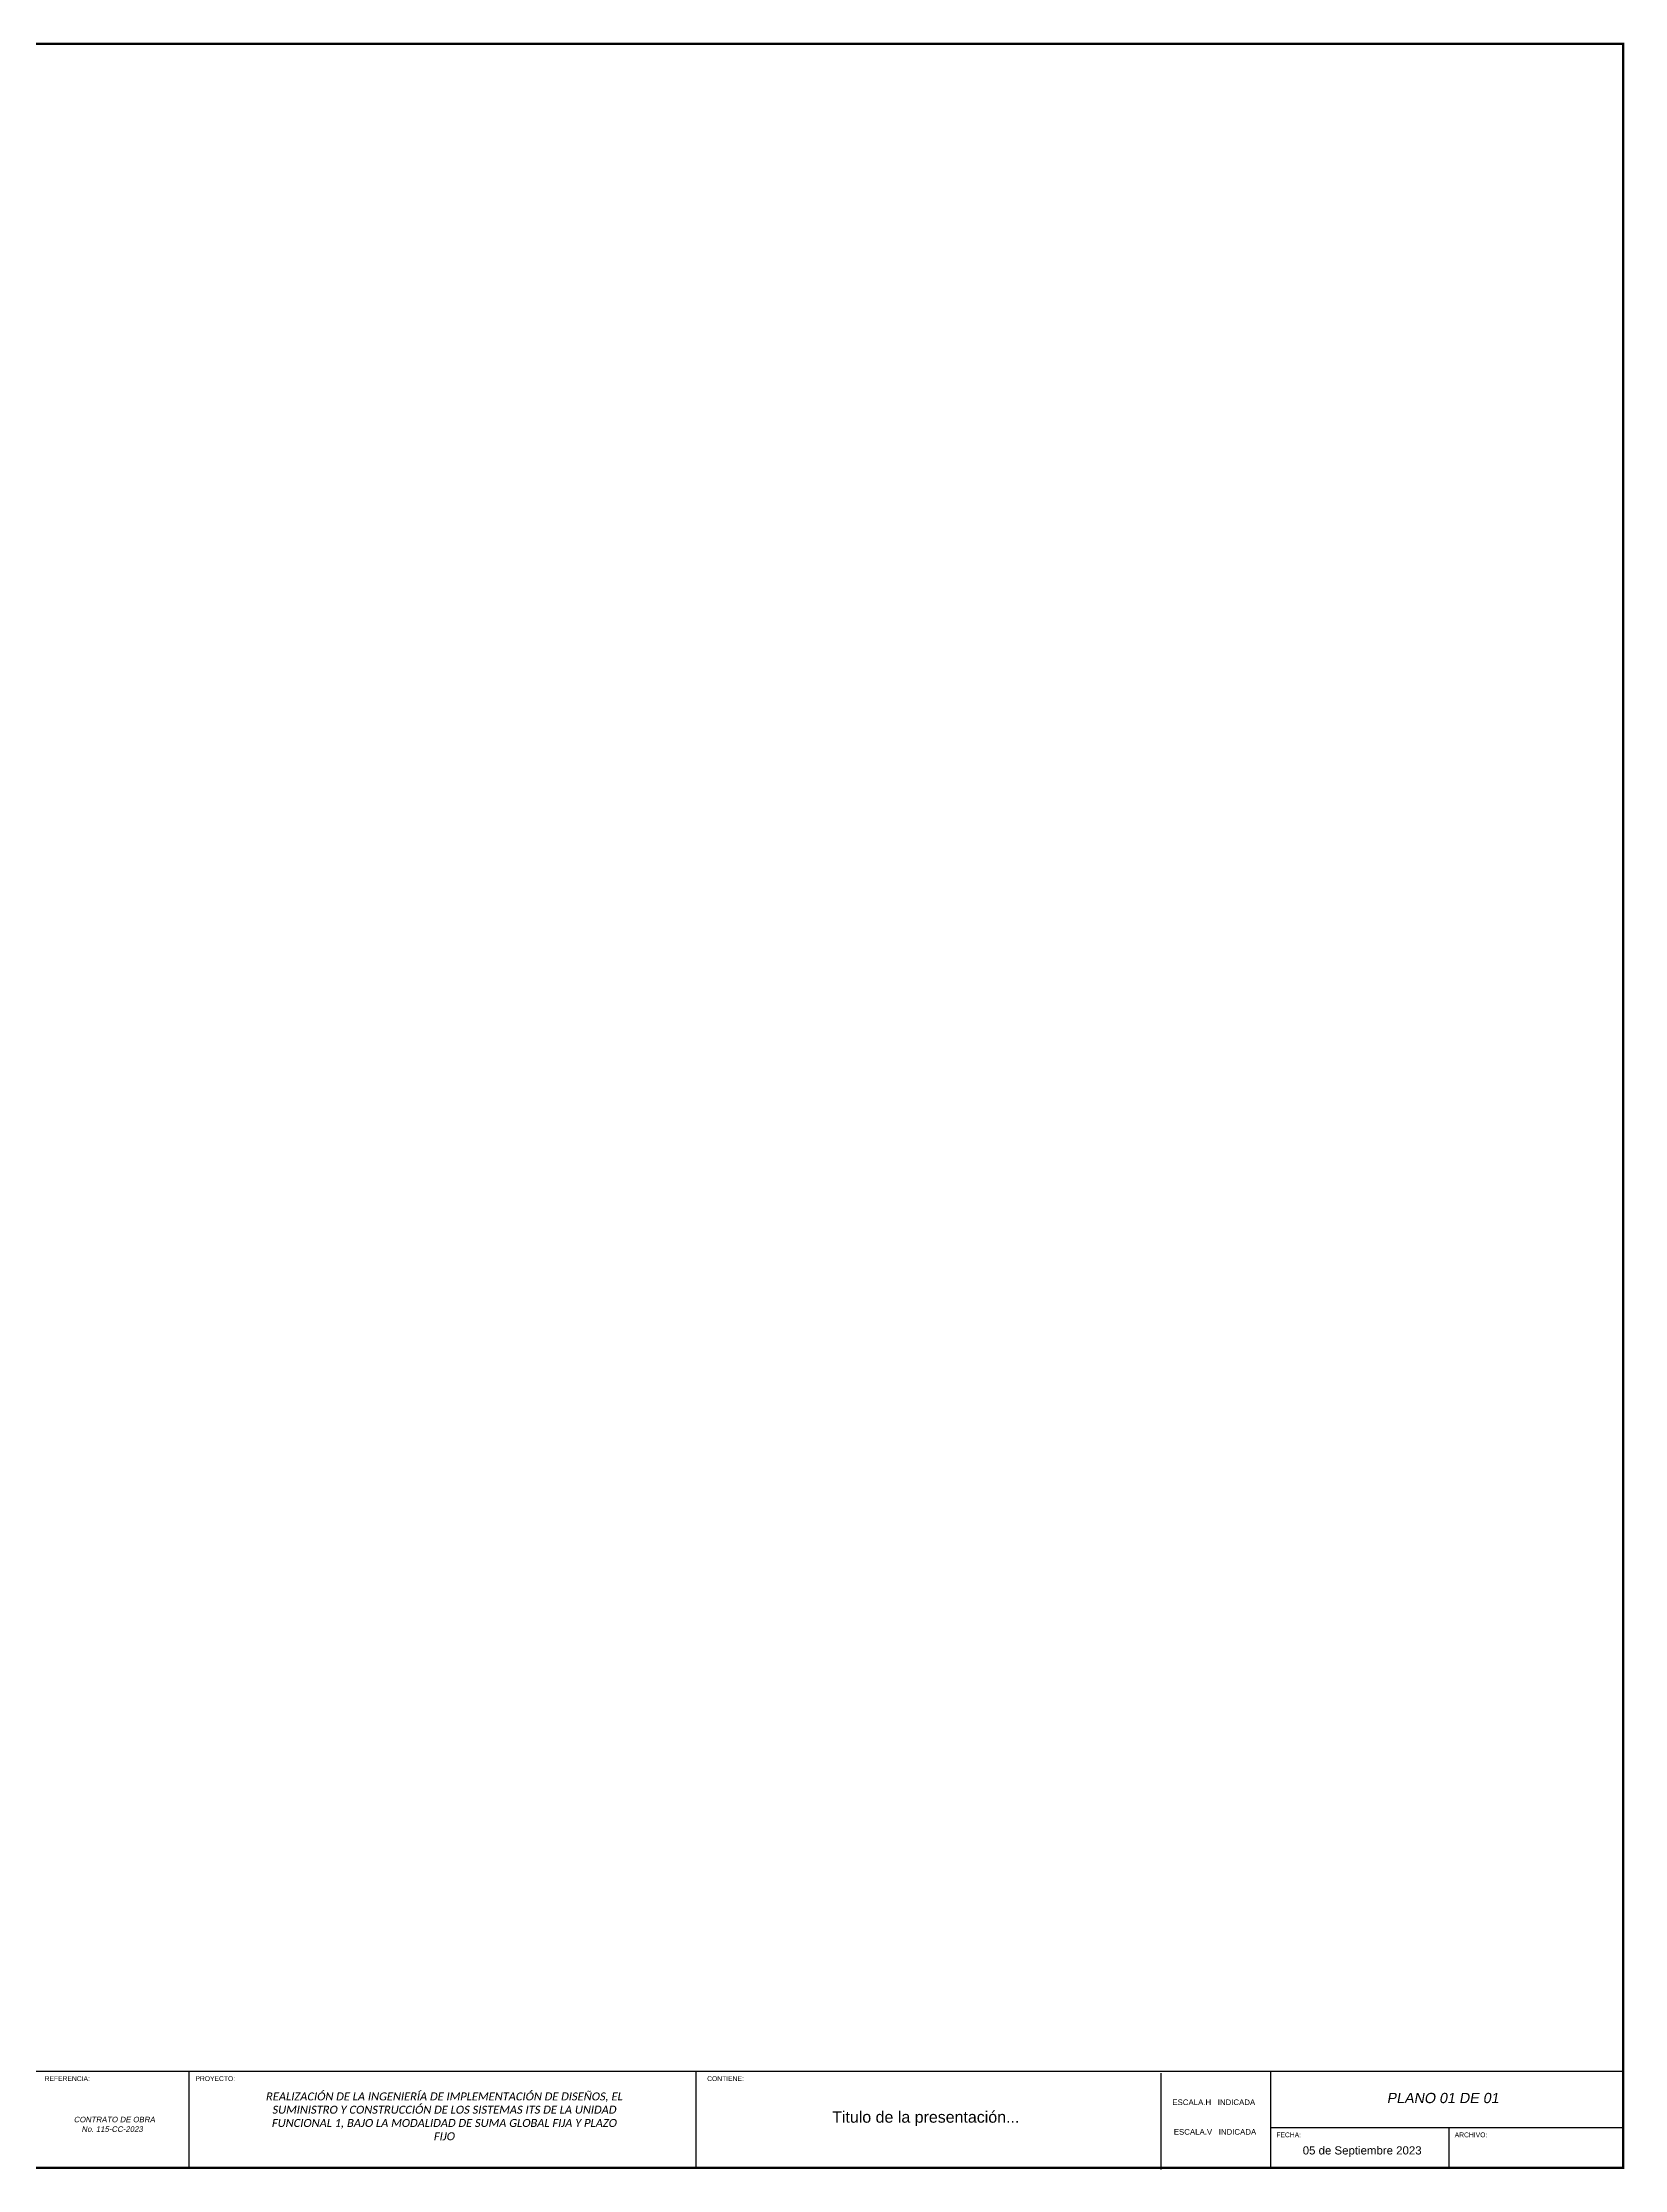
# Paper-space layout 'Layout1' of a CAD drawing. Header units: metres. Extents: x -1 to 985, y 0 to 667.
# Drawn here: x 489 to 985, y 0 to 667 of the extents above; entities that cross this region are included whole.
import ezdxf
from ezdxf.enums import TextEntityAlignment as Align

# ---------------------------------------------------------------- set-up
doc = ezdxf.new("R2010")
doc.units = ezdxf.units.M
doc.layers.add('F_CONT', color=7, linetype='Continuous')
doc.layers.add('Formato grueso', color=7, linetype='Continuous', lineweight=50)
doc.layers.add('Rotulo formato', color=7, linetype='Continuous', lineweight=15)
doc.styles.add('ITALICT', font='arial.ttf', dxfattribs={"oblique": 10})
doc.styles.add('ROMANS', font='arial.ttf', dxfattribs={"width": 0.75})

psp = doc.layouts.get("Layout1")

# ---------------------------------------------------------------- linework, layer by layer
psp.add_lwpolyline([(-0.98, 666.49), (984.89, 666.49), (984.89, 0.3), (-0.98, 0.3)], close=True)
psp.add_lwpolyline([(-0.98, 666.49), (984.89, 666.49), (984.89, 0.3), (-0.98, 0.3)], close=True)
at = {"layer": 'F_CONT', "linetype": 'Continuous', "const_width": 0.756, "flags": 128}
psp.add_lwpolyline([(984.88, 30.53), (984.89, 666.49), (-0.98, 666.49), (-0.98, 30.53), (-0.98, 0.3), (984.89, 0.3)], close=True, dxfattribs=at)
at = {"layer": 'F_CONT', "const_width": 0.378, "flags": 128}
psp.add_lwpolyline([(-0.98, 30.53), (984.89, 30.53), (984.89, 0.3), (-0.98, 0.3)], close=True, dxfattribs=at)
at = {"layer": 'Formato grueso', "lineweight": 30}
for p, q in [((535.04, 30.53), (535.04, 0.3)), ((694.04, 30.53), (694.04, 0.3)), ((839.9, 30.01), (839.9, -0.23)), ((874.25, 30.53), (874.25, 0.3)), ((874.25, 12.89), (984.89, 12.89)), ((930.19, 12.89), (930.19, 0.3))]:
    psp.add_line(p, q, dxfattribs=at)

# ---------------------------------------------------------------- texts
at = {"layer": 'Rotulo formato', "lineweight": 9}
for s, height, style, p in [('REFERENCIA:', 1.5118, 'ROMANS', (489.77, 27.51)), ('PROYECTO:', 1.512, 'ROMANS', (537.08, 27.51)), ('CONTIENE:', 1.512, 'ROMANS', (697.56, 27.51)), ('ESCALA.H   INDICADA', 1.762, 'ITALICT', (843.47, 19.97)), ('ESCALA.V   INDICADA', 1.762, 'ITALICT', (843.92, 10.68)), ('FECHA:', 1.512, 'ROMANS', (876.09, 9.87)), ('05 de Septiembre 2023', 2.568, 'ITALICT', (884.35, 4.47)), ('ARCHIVO:', 1.512, 'ROMANS', (932.03, 9.87))]:
    psp.add_text(s, height=height, dxfattribs=dict(at, style=style)).set_placement(p)
at = {"layer": 'Rotulo formato', "lineweight": 9, "style": 'ITALICT', "oblique": 10}
psp.add_text('PLANO 01 DE 01', height=3.21, dxfattribs=at).set_placement((910.71, 20.58))
at = {"layer": 'Rotulo formato', "lineweight": 9, "style": 'ITALICT', "oblique": 10, "width": 1.015427}
for s, p in [('CONTRATO DE OBRA ', (498.92, 14.57)), ('No. 115-CC-2023', (501.36, 11.56))]:
    psp.add_text(s, height=1.7294, dxfattribs=at).set_placement(p)
at = {"layer": 'Rotulo formato', "lineweight": 9, "style": 'ITALICT'}
psp.add_text('Titulo de la presentación...', height=3.5838, dxfattribs=at).set_placement((766.13, 16.23), align=Align.MIDDLE_CENTER)
at = {"layer": 'Rotulo formato', "insert": (558.81, 23.93), "char_height": 2.49807, "attachment_point": 1, "style": 'ITALICT'}
psp.add_mtext_dynamic_manual_height_columns('\\pxqc;{\\fCalibri|b0|i0|c0|p34;REALIZACIÓN DE LA INGENIERÍA DE IMPLEMENTACIÓN DE DISEÑOS, EL SUMINISTRO Y CONSTRUCCIÓN DE LOS SISTEMAS ITS DE LA UNIDAD FUNCIONAL 1, BAJO LA MODALIDAD DE SUMA GLOBAL FIJA Y PLAZO FIJO}', width=112.3998, gutter_width=1063621.22, heights=[0], dxfattribs=at)

doc.saveas('drawing.dxf')
